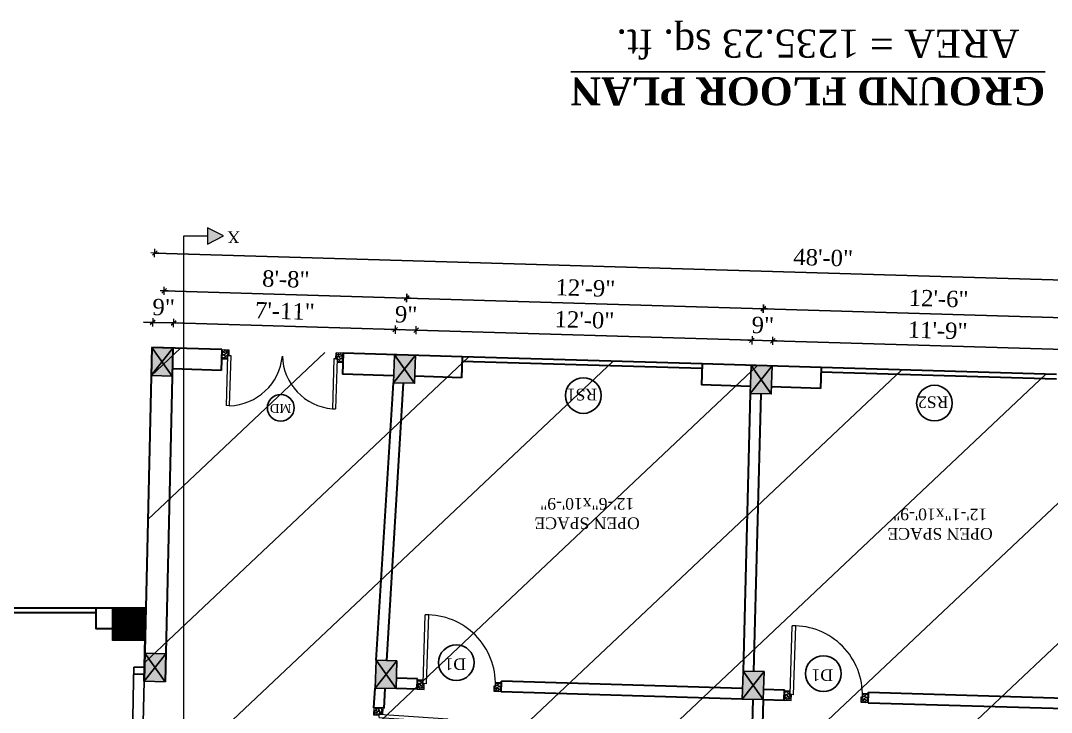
# Model space of a CAD drawing. Header units: inches. Extents: x 4069 to 291496, y -47643 to 12535.
# Drawn here: x 134116.1 to 134558, y -19871 to -19574.6 of the extents above; entities that cross this region are included whole.
import ezdxf

# ---------------------------------------------------------------- set-up
doc = ezdxf.new("R2010")
doc.units = ezdxf.units.IN
doc.header["$LTSCALE"] = 5
doc.header["$MEASUREMENT"] = 0
for name, color, linetype, lineweight in [('A-WALL', 7, 'Continuous', 9), ('Dimension', 7, 'Continuous', 18), ('DOOR', 62, 'Continuous', 0)]:
    doc.layers.add(name, color=color, linetype=linetype, lineweight=lineweight)
doc.layers.add('dim line', color=7, linetype='Continuous', lineweight=15, true_color=0xfab2b2)
doc.layers.add('TEXT', color=6, linetype='Continuous')
doc.layers.add('WALL', color=7, linetype='Continuous')
doc.styles.add('ordinary', font='times.ttf')
doc.dimstyles.new('Copy of 96', dxfattribs={"dimtxt": 7, "dimasz": 4, "dimexe": 0.5, "dimexo": 0.5, "dimgap": 3, "dimtad": 1, "dimdec": 1, "dimzin": 11, "dimdsep": 46, "dimlunit": 4, "dimtxsty": 'ordinary', "dimblk": 'OBLIQUE', "dimcen": 0.09, "dimse1": 1, "dimse2": 1, "dimclrt": 6, "dimazin": 0, "dimtfac": 1, "dimtdec": 1, "dimtix": 1, "dimtmove": 2, "dimatfit": 3, "dimldrblk": 'leader', "dimfxl": 0.5, "dimfxlon": 1, "dimtolj": 1, "dimtzin": 0, "dimarcsym": 0})

# ---------------------------------------------------------------- blocks, each defined once
blk = doc.blocks.new('C1a')
at = {"color": 1, "ltscale": 5}
for p, q in [((18657.75, 4625.76), (18648.75, 4625.76)), ((18648.75, 4625.76), (18648.82, 4613.76)), ((18657.82, 4613.76), (18657.75, 4625.76)), ((18648.82, 4613.76), (18657.82, 4613.76))]:
    blk.add_line(p, q, dxfattribs=at)
blk = doc.blocks.new('A$C27B36B59')
at = {"layer": 'DOOR'}
for p, q in [((0, 4), (0, 0)), ((2.5, 4), (0, 4)), ((0, 0), (3, 0)), ((2.5, 2.5), (2.5, 4)), ((3, 2.5), (2.5, 2.5)), ((3, 0), (3, 2.5))]:
    blk.add_line(p, q, dxfattribs=at)
for centre, radius, start, end in [((-1.4, -0.54), 4.75, 22.1411, 72.838), ((1.34, 2.09), 1.64, 45.138, 144.8948), ((2.21, 0.3), 2.49, 83.3149, 152.658), ((0.13, 0.37), 2.05, 349.4875, 93.6805), ((1.96, -0.47), 2.01, 58.7447, 166.495), ((-0.06, 0.32), 1.13, 343.542, 86.947), ((2.08, -0.4), 1.17, 38.2816, 160.1519)]:
    blk.add_arc(centre, radius, start, end, dxfattribs=at)
blk = doc.blocks.new('D2')
at = {"layer": 'DOOR'}
for p, q in [((74473.95, 24047.59), (74473.95, 24018.09)), ((74473.95, 24047.59), (74475.45, 24047.59)), ((74475.45, 24047.59), (74475.45, 24018.13))]:
    blk.add_line(p, q, dxfattribs=at)
blk.add_arc((74473.95, 24047.59), 29.5, 180, 272.9146, dxfattribs=at)
at = {"layer": 'DOOR', "xscale": -1, "rotation": 180}
blk.add_blockref('A$C27B36B59', (74441.95, 24050.09), dxfattribs=at)
at = {"layer": 'DOOR', "rotation": 180}
blk.add_blockref('A$C27B36B59', (74477.95, 24050.09), dxfattribs=at)
blk = doc.blocks.new('x-x')
at = {"ltscale": 5}
for points in [[(11364.03, -701.52), (11364.03, -694.51), (11357.15, -698.09)], [(11364.03, -1135.52), (11364.03, -1128.51), (11357.15, -1132.09)]]:
    blk.add_hatch(color=256, dxfattribs=at).paths.add_polyline_path(points)
for p, q in [((11364.03, -694.51), (11357.15, -698.09)), ((11357.15, -698.09), (11364.03, -701.52)), ((11364.03, -701.52), (11364.03, -694.51)), ((11374.13, -698.09), (11364.03, -698.09)), ((11374.13, -698.09), (11374.13, -1132.09)), ((11364.03, -1128.51), (11357.15, -1132.09)), ((11364.03, -1135.52), (11364.03, -1128.51)), ((11357.15, -1132.09), (11364.03, -1135.52)), ((11374.13, -1132.09), (11364.03, -1132.09))]:
    blk.add_line(p, q, dxfattribs=at)
at = {"layer": 'A-WALL', "color": 1, "ltscale": 5}
blk.add_line((11374.13, -1120.09), (11374.13, -1132.09), dxfattribs=at)
at = {"layer": 'TEXT', "style": 'ordinary'}
for p in [(11350.08, -700.97), (11350.08, -1134.1)]:
    blk.add_text('X', height=5, dxfattribs=at).set_placement(p)
blk = doc.blocks.new('oblique')
at = {"color": 0, "lineweight": -2}
blk.add_line((0.25, 0.25), (-0.25, -0.25), dxfattribs=at)
at = {"layer": 'dim line', "lineweight": 9}
for p, q in [((-0.4375, 0), (0.4375, 0)), ((0, 0.4375), (0, -0.4375))]:
    blk.add_line(p, q, dxfattribs=at)
blk = doc.blocks.new('*D3672')
at = {"layer": 'A-WALL', "color": 0, "lineweight": -2, "ltscale": 50, "transparency": 16777216}
blk.add_line((134177.6, -19690.39), (134281.56, -19693.5), dxfattribs=at)
at = {"layer": 'Defpoints', "color": 0, "ltscale": 50, "transparency": 16777216}
for p in [(134281.56, -19693.5), (134176.87, -19714.8), (134280.83, -19717.9)]:
    blk.add_point(p, dxfattribs=at)
at = {"layer": 'A-WALL', "color": 0, "lineweight": -2, "ltscale": 50, "transparency": 16777216, "xscale": 4, "yscale": 4, "zscale": 4}
for p, rotation in [((134177.6, -19690.39), 178.2899854281403), ((134281.56, -19693.5), 358.2899854281403)]:
    blk.add_blockref('oblique', p, dxfattribs=dict(at, rotation=rotation))
at = {"layer": 'A-WALL', "color": 6, "ltscale": 50, "transparency": 16777216, "insert": (134229.78, -19685.39), "char_height": 7, "attachment_point": 5, "rotation": 358.29, "style": 'ordinary'}
blk.add_mtext('\\A1;8\'-8"', dxfattribs=at)
blk = doc.blocks.new('_OBLIQUE')
at = {"color": 0, "linetype": 'ByBlock'}
blk.add_line((-0.5, -0.5), (0.5, 0.5), dxfattribs=at)
blk = doc.blocks.new('leader')
at = {"layer": 'Dimension'}
for p, q in [((0, -4.33), (0, 4.33)), ((-4.42, 0), (4.42, 0))]:
    blk.add_line(p, q, dxfattribs=at)
blk = doc.blocks.new('*D3673')
at = {"layer": 'A-WALL', "color": 0, "lineweight": -2, "ltscale": 50, "transparency": 16777216}
blk.add_line((134281.56, -19693.5), (134434.49, -19698.06), dxfattribs=at)
at = {"layer": 'Defpoints', "color": 0, "ltscale": 50, "transparency": 16777216}
for p in [(134434.49, -19698.06), (134280.83, -19717.9), (134433.76, -19722.46)]:
    blk.add_point(p, dxfattribs=at)
at = {"layer": 'A-WALL', "color": 0, "lineweight": -2, "ltscale": 50, "transparency": 16777216, "xscale": 4, "yscale": 4, "zscale": 4}
for p, rotation in [((134281.56, -19693.5), 178.289985428096), ((134434.49, -19698.06), 358.289985428096)]:
    blk.add_blockref('oblique', p, dxfattribs=dict(at, rotation=rotation))
at = {"layer": 'A-WALL', "color": 6, "ltscale": 50, "transparency": 16777216, "insert": (134358.22, -19689.21), "char_height": 7, "attachment_point": 5, "rotation": 358.29, "style": 'ordinary'}
blk.add_mtext('\\A1;12\'-9"', dxfattribs=at)
blk = doc.blocks.new('*D3674')
at = {"layer": 'A-WALL', "color": 0, "lineweight": -2, "ltscale": 50, "transparency": 16777216}
blk.add_line((134434.49, -19698.06), (134584.42, -19702.54), dxfattribs=at)
at = {"layer": 'Defpoints', "color": 0, "ltscale": 50, "transparency": 16777216}
for p in [(134584.42, -19702.54), (134433.76, -19722.46), (134583.69, -19726.94)]:
    blk.add_point(p, dxfattribs=at)
at = {"layer": 'A-WALL', "color": 0, "lineweight": -2, "ltscale": 50, "transparency": 16777216, "xscale": 4, "yscale": 4, "zscale": 4}
for p, rotation in [((134434.49, -19698.06), 178.289985428096), ((134584.42, -19702.54), 358.289985428096)]:
    blk.add_blockref('oblique', p, dxfattribs=dict(at, rotation=rotation))
at = {"layer": 'A-WALL', "color": 6, "ltscale": 50, "transparency": 16777216, "insert": (134509.65, -19693.74), "char_height": 7, "attachment_point": 5, "rotation": 358.29, "style": 'ordinary'}
blk.add_mtext('\\A1;12\'-6"', dxfattribs=at)
blk = doc.blocks.new('*D3536')
at = {"layer": 'A-WALL', "color": 0, "lineweight": -2, "ltscale": 50, "transparency": 16777216}
blk.add_line((134173.58, -19674.22), (134746.33, -19691.31), dxfattribs=at)
at = {"layer": 'Defpoints', "color": 0, "ltscale": 50, "transparency": 16777216}
for p in [(134746.33, -19691.31), (134172.38, -19714.66), (134745.12, -19731.76)]:
    blk.add_point(p, dxfattribs=at)
at = {"layer": 'A-WALL', "color": 0, "lineweight": -2, "ltscale": 50, "transparency": 16777216, "xscale": 4, "yscale": 4, "zscale": 4}
for p, rotation in [((134173.58, -19674.22), 178.289985428096), ((134746.33, -19691.31), 358.289985428096)]:
    blk.add_blockref('oblique', p, dxfattribs=dict(at, rotation=rotation))
at = {"layer": 'A-WALL', "color": 6, "ltscale": 50, "transparency": 16777216, "insert": (134460.15, -19676.21), "char_height": 7, "attachment_point": 5, "rotation": 358.29, "style": 'ordinary'}
blk.add_mtext('\\A1;48\'-0"', dxfattribs=at)
blk = doc.blocks.new('*D3681')
at = {"layer": 'A-WALL', "color": 0, "lineweight": -2, "ltscale": 50, "transparency": 16777216}
blk.add_line((134566.57, -20070.01), (134683.06, -19878.4), dxfattribs=at)
at = {"layer": 'Defpoints', "color": 0, "ltscale": 50, "transparency": 16777216}
for p in [(134663.28, -19866.38), (134683.06, -19878.4), (134546.78, -20057.99)]:
    blk.add_point(p, dxfattribs=at)
at = {"layer": 'A-WALL', "color": 0, "lineweight": -2, "ltscale": 50, "transparency": 16777216, "xscale": 4, "yscale": 4, "zscale": 4}
for p, rotation in [((134683.06, -19878.4), 58.70147092241123), ((134566.57, -20070.01), 238.7014709224112)]:
    blk.add_blockref('oblique', p, dxfattribs=dict(at, rotation=rotation))
at = {"layer": 'A-WALL', "color": 6, "ltscale": 50, "transparency": 16777216, "insert": (134619.21, -19970.8), "char_height": 7, "attachment_point": 5, "rotation": 58.7015, "style": 'ordinary'}
blk.add_mtext('\\A1;18\'-8"', dxfattribs=at)
blk = doc.blocks.new('*D3537')
at = {"layer": 'A-WALL', "color": 0, "lineweight": -2, "ltscale": 50, "transparency": 16777216}
blk.add_line((134778.9, -19752.29), (134576.97, -20084.42), dxfattribs=at)
at = {"layer": 'Defpoints', "color": 0, "ltscale": 50, "transparency": 16777216}
for p in [(134745.12, -19731.76), (134543.2, -20063.88), (134576.97, -20084.42)]:
    blk.add_point(p, dxfattribs=at)
at = {"layer": 'A-WALL', "color": 0, "lineweight": -2, "ltscale": 50, "transparency": 16777216, "xscale": 4, "yscale": 4, "zscale": 4}
for p, rotation in [((134778.9, -19752.29), 58.70147092240746), ((134576.97, -20084.42), 238.7014709224074)]:
    blk.add_blockref('oblique', p, dxfattribs=dict(at, rotation=rotation))
at = {"layer": 'A-WALL', "color": 6, "ltscale": 50, "transparency": 16777216, "insert": (134672.33, -19914.95), "char_height": 7, "attachment_point": 5, "rotation": 58.7015, "style": 'ordinary'}
blk.add_mtext('\\A1;32\'-5"', dxfattribs=at)
blk = doc.blocks.new('*D3542')
at = {"layer": 'A-WALL', "color": 0, "lineweight": -2, "ltscale": 50, "transparency": 16777216}
blk.add_line((134579.52, -19716.05), (134438.58, -19711.84), dxfattribs=at)
at = {"layer": 'Defpoints', "color": 0, "ltscale": 50, "transparency": 16777216}
for p in [(134438.58, -19711.84), (134438.26, -19722.6), (134579.2, -19726.81)]:
    blk.add_point(p, dxfattribs=at)
at = {"layer": 'A-WALL', "color": 0, "lineweight": -2, "ltscale": 50, "transparency": 16777216, "xscale": 4, "yscale": 4, "zscale": 4}
for p, rotation in [((134438.58, -19711.84), 178.289985428096), ((134579.52, -19716.05), 358.289985428096)]:
    blk.add_blockref('oblique', p, dxfattribs=dict(at, rotation=rotation))
at = {"layer": 'A-WALL', "color": 6, "ltscale": 50, "transparency": 16777216, "insert": (134509.24, -19707.38), "char_height": 7, "attachment_point": 5, "rotation": 358.29, "style": 'ordinary'}
blk.add_mtext('\\A1;11\'-9"', dxfattribs=at)
blk = doc.blocks.new('*D3543')
at = {"layer": 'A-WALL', "color": 0, "lineweight": -2, "ltscale": 50, "transparency": 16777216}
for p, q in [((134429.58, -19711.58), (134425.58, -19711.46)), ((134438.58, -19711.84), (134429.58, -19711.58)), ((134438.58, -19711.84), (134442.58, -19711.96))]:
    blk.add_line(p, q, dxfattribs=at)
at = {"layer": 'Defpoints', "color": 0, "ltscale": 50, "transparency": 16777216}
for p in [(134429.58, -19711.58), (134429.26, -19722.33), (134438.26, -19722.6)]:
    blk.add_point(p, dxfattribs=at)
at = {"layer": 'A-WALL', "color": 0, "lineweight": -2, "ltscale": 50, "transparency": 16777216, "xscale": 4, "yscale": 4, "zscale": 4}
for p, rotation in [((134429.58, -19711.58), 358.289985428096), ((134438.58, -19711.84), 178.289985428096)]:
    blk.add_blockref('oblique', p, dxfattribs=dict(at, rotation=rotation))
at = {"layer": 'A-WALL', "color": 6, "ltscale": 50, "transparency": 16777216, "insert": (134434.28, -19705.14), "char_height": 7, "attachment_point": 5, "rotation": 358.29, "style": 'ordinary'}
blk.add_mtext('\\A1;9"', dxfattribs=at)
blk = doc.blocks.new('*D3544')
at = {"layer": 'A-WALL', "color": 0, "lineweight": -2, "ltscale": 50, "transparency": 16777216}
blk.add_line((134429.58, -19711.58), (134285.65, -19707.28), dxfattribs=at)
at = {"layer": 'Defpoints', "color": 0, "ltscale": 50, "transparency": 16777216}
for p in [(134285.65, -19707.28), (134285.33, -19718.03), (134429.26, -19722.33)]:
    blk.add_point(p, dxfattribs=at)
at = {"layer": 'A-WALL', "color": 0, "lineweight": -2, "ltscale": 50, "transparency": 16777216, "xscale": 4, "yscale": 4, "zscale": 4}
for p, rotation in [((134285.65, -19707.28), 178.289985428096), ((134429.58, -19711.58), 358.289985428096)]:
    blk.add_blockref('oblique', p, dxfattribs=dict(at, rotation=rotation))
at = {"layer": 'A-WALL', "color": 6, "ltscale": 50, "transparency": 16777216, "insert": (134357.81, -19702.87), "char_height": 7, "attachment_point": 5, "rotation": 358.29, "style": 'ordinary'}
blk.add_mtext('\\A1;12\'-0"', dxfattribs=at)
blk = doc.blocks.new('*D3545')
at = {"layer": 'A-WALL', "color": 0, "lineweight": -2, "ltscale": 50, "transparency": 16777216}
for p, q in [((134276.65, -19707.01), (134272.65, -19706.89)), ((134285.65, -19707.28), (134276.65, -19707.01)), ((134285.65, -19707.28), (134289.65, -19707.4))]:
    blk.add_line(p, q, dxfattribs=at)
at = {"layer": 'Defpoints', "color": 0, "ltscale": 50, "transparency": 16777216}
for p in [(134276.65, -19707.01), (134276.33, -19717.76), (134285.33, -19718.03)]:
    blk.add_point(p, dxfattribs=at)
at = {"layer": 'A-WALL', "color": 0, "lineweight": -2, "ltscale": 50, "transparency": 16777216, "xscale": 4, "yscale": 4, "zscale": 4}
for p, rotation in [((134276.65, -19707.01), 358.289985428096), ((134285.65, -19707.28), 178.289985428096)]:
    blk.add_blockref('oblique', p, dxfattribs=dict(at, rotation=rotation))
at = {"layer": 'A-WALL', "color": 6, "ltscale": 50, "transparency": 16777216, "insert": (134281.35, -19700.58), "char_height": 7, "attachment_point": 5, "rotation": 358.29, "style": 'ordinary'}
blk.add_mtext('\\A1;9"', dxfattribs=at)
blk = doc.blocks.new('*D3546')
at = {"layer": 'A-WALL', "color": 0, "lineweight": -2, "ltscale": 50, "transparency": 16777216}
blk.add_line((134276.65, -19707.01), (134181.69, -19704.18), dxfattribs=at)
at = {"layer": 'Defpoints', "color": 0, "ltscale": 50, "transparency": 16777216}
for p in [(134181.69, -19704.18), (134181.37, -19714.93), (134276.33, -19717.76)]:
    blk.add_point(p, dxfattribs=at)
at = {"layer": 'A-WALL', "color": 0, "lineweight": -2, "ltscale": 50, "transparency": 16777216, "xscale": 4, "yscale": 4, "zscale": 4}
for p, rotation in [((134181.69, -19704.18), 178.289985428096), ((134276.65, -19707.01), 358.289985428096)]:
    blk.add_blockref('oblique', p, dxfattribs=dict(at, rotation=rotation))
at = {"layer": 'A-WALL', "color": 6, "ltscale": 50, "transparency": 16777216, "insert": (134229.37, -19699.03), "char_height": 7, "attachment_point": 5, "rotation": 358.29, "style": 'ordinary'}
blk.add_mtext('\\A1;7\'-11"', dxfattribs=at)
blk = doc.blocks.new('*D3693')
at = {"layer": 'A-WALL', "color": 0, "lineweight": -2, "ltscale": 50, "transparency": 16777216}
for p, q in [((134172.7, -19703.91), (134168.7, -19703.79)), ((134181.69, -19704.18), (134172.7, -19703.91)), ((134181.69, -19704.18), (134185.69, -19704.29))]:
    blk.add_line(p, q, dxfattribs=at)
at = {"layer": 'Defpoints', "color": 0, "ltscale": 50, "transparency": 16777216}
for p in [(134172.7, -19703.91), (134172.38, -19714.66), (134181.37, -19714.93)]:
    blk.add_point(p, dxfattribs=at)
at = {"layer": 'A-WALL', "color": 0, "lineweight": -2, "ltscale": 50, "transparency": 16777216, "xscale": 4, "yscale": 4, "zscale": 4}
for p, rotation in [((134172.7, -19703.91), 358.289985428096), ((134181.69, -19704.18), 178.289985428096)]:
    blk.add_blockref('oblique', p, dxfattribs=dict(at, rotation=rotation))
at = {"layer": 'A-WALL', "color": 6, "ltscale": 50, "transparency": 16777216, "insert": (134177.39, -19697.47), "char_height": 7, "attachment_point": 5, "rotation": 358.29, "style": 'ordinary'}
blk.add_mtext('\\A1;9"', dxfattribs=at)

msp = doc.modelspace()

# ---------------------------------------------------------------- hatches: boundary and pattern name
at = {"layer": 'A-WALL', "ltscale": 5}
h = msp.add_hatch(dxfattribs=at)
h.set_pattern_fill('ANSI31', color=256, angle=180)
h.set_pattern_definition([(225, (158701.09888, -18336.53164), (0.08838834765, -0.08838834765), [])])
h.paths.add_polyline_path([(134169.39975, -19840.25278), (134169.39975, -19826.25278), (134155.39975, -19826.25278), (134155.39975, -19840.25278)])
at = {"layer": 'WALL', "linetype": 'ByBlock', "ltscale": 5, "true_color": 0xf8991e}
h = msp.add_hatch(dxfattribs=at)
h.set_pattern_fill('ANSI31', color=30, scale=350, angle=178.2899854)
h.set_pattern_definition([(223.29, (141109.413, -22507.965), (29.999, -31.8453), [])])
h.paths.add_polyline_path([(134745.12101, -19731.75985), (134543.19912, -20063.88222), (134164.36791, -20052.5725), (134172.19714, -19720.65831), (134172.37619, -19714.66098)])
h = msp.add_hatch(color=30, dxfattribs=at)
h.dxf.hatch_style = 1
h.paths.add_polyline_path([(134172.37619, -19714.66098), (134176.73211, -19720.7937), (134181.37235, -19714.92956)])
h.paths.add_polyline_path([(134172.37619, -19714.66098), (134172.09187, -19726.65784), (134176.73211, -19720.7937)])
h.paths.add_polyline_path([(134172.09187, -19726.65784), (134181.08803, -19726.92642), (134176.73211, -19720.7937)])
h.paths.add_polyline_path([(134176.73211, -19720.7937), (134181.08803, -19726.92642), (134181.37235, -19714.92956)])
h = msp.add_hatch(color=30, dxfattribs=at)
h.dxf.hatch_style = 1
h.paths.add_polyline_path([(134280.64891, -19723.89606), (134285.32595, -19718.03302), (134276.32996, -19717.76445)])
h.paths.add_polyline_path([(134276.32996, -19717.76445), (134275.97187, -19729.7591), (134280.64891, -19723.89606)])
h.paths.add_polyline_path([(134280.64891, -19723.89606), (134275.97187, -19729.7591), (134284.96786, -19730.02767)])
h.paths.add_polyline_path([(134284.96786, -19730.02767), (134285.32595, -19718.03302), (134280.64891, -19723.89606)])
h = msp.add_hatch(color=30, dxfattribs=at)
h.dxf.hatch_style = 1
h.paths.add_polyline_path([(134433.58077, -19728.46172), (134438.25781, -19722.59868), (134429.26182, -19722.33011)])
h.paths.add_polyline_path([(134429.26182, -19722.33011), (134428.90373, -19734.32477), (134433.58077, -19728.46172)])
h.paths.add_polyline_path([(134433.58077, -19728.46172), (134428.90373, -19734.32477), (134437.89972, -19734.59334)])
h.paths.add_polyline_path([(134437.89972, -19734.59334), (134438.25781, -19722.59868), (134433.58077, -19728.46172)])
h = msp.add_hatch(color=30, dxfattribs=at)
h.dxf.hatch_style = 1
h.paths.add_polyline_path([(134169.27239, -19845.62669), (134173.62831, -19851.7594), (134178.26855, -19845.89526)])
h.paths.add_polyline_path([(134169.27239, -19845.62669), (134168.98807, -19857.62355), (134173.62831, -19851.7594)])
h.paths.add_polyline_path([(134168.98807, -19857.62355), (134177.98423, -19857.89212), (134173.62831, -19851.7594)])
h.paths.add_polyline_path([(134173.62831, -19851.7594), (134177.98423, -19857.89212), (134178.26855, -19845.89526)])
h = msp.add_hatch(color=30, dxfattribs=at)
h.dxf.hatch_style = 1
h.paths.add_polyline_path([(134272.75482, -19854.71875), (134277.43186, -19848.85571), (134268.43587, -19848.58714)])
h.paths.add_polyline_path([(134268.43587, -19848.58714), (134268.07777, -19860.5818), (134272.75482, -19854.71875)])
h.paths.add_polyline_path([(134272.75482, -19854.71875), (134268.07777, -19860.5818), (134277.07377, -19860.85036)])
h.paths.add_polyline_path([(134277.07377, -19860.85036), (134277.43186, -19848.85571), (134272.75482, -19854.71875)])
h = msp.add_hatch(color=30, dxfattribs=at)
h.dxf.hatch_style = 1
h.paths.add_polyline_path([(134430.10496, -19859.41632), (134434.782, -19853.55328), (134425.78601, -19853.28471)])
h.paths.add_polyline_path([(134425.78601, -19853.28471), (134425.42791, -19865.27937), (134430.10496, -19859.41632)])
h.paths.add_polyline_path([(134430.10496, -19859.41632), (134425.42791, -19865.27937), (134434.42391, -19865.54793)])
h.paths.add_polyline_path([(134434.42391, -19865.54793), (134434.782, -19853.55328), (134430.10496, -19859.41632)])

# ---------------------------------------------------------------- linework, layer by layer
at = {"color": 1, "ltscale": 5}
for p, q in [((134181.37235, -19714.92956), (134172.09187, -19726.65784)), ((134172.37619, -19714.66098), (134181.08803, -19726.92642)), ((134276.32996, -19717.76445), (134284.96786, -19730.02767)), ((134285.32595, -19718.03302), (134275.97187, -19729.7591)), ((134438.25781, -19722.59868), (134428.90373, -19734.32477)), ((134429.26182, -19722.33011), (134437.89972, -19734.59334)), ((134168.98807, -19857.62355), (134178.26855, -19845.89526)), ((134169.27239, -19845.62669), (134177.98423, -19857.89212)), ((134277.43186, -19848.85571), (134268.07777, -19860.5818)), ((134268.43587, -19848.58714), (134277.07377, -19860.85036)), ((134434.782, -19853.55328), (134425.42791, -19865.27937)), ((134425.78601, -19853.28471), (134434.42391, -19865.54793))]:
    msp.add_line(p, q, dxfattribs=at)
at = {"layer": 'A-WALL', "lineweight": 30}
for p, q in [((134172.37619, -19714.66098), (134169.73154, -19826.25278)), ((134202.36283, -19715.55621), (134172.37619, -19714.66098)), ((134181.37235, -19714.92956), (134177.98423, -19857.89212)), ((134202.36283, -19715.55621), (134202.09426, -19724.55221)), ((134254.33967, -19717.10794), (134254.0711, -19726.10394)), ((134305.31696, -19718.62983), (134254.33967, -19717.10794)), ((134305.31696, -19718.62983), (134305.04839, -19727.62582)), ((134408.21141, -19723.70256), (134305.25728, -19720.62894)), ((134408.27109, -19721.70345), (134305.31696, -19718.62983)), ((134408.27109, -19721.70345), (134408.00252, -19730.69944)), ((134459.24838, -19723.22534), (134408.27109, -19721.70345)), ((134202.09426, -19724.55221), (134181.16043, -19723.87152)), ((134276.06139, -19726.76044), (134254.0711, -19726.10394)), ((134459.24838, -19723.22534), (134458.97981, -19732.22133)), ((134560.14372, -19728.23838), (134459.1887, -19725.22445)), ((134560.2034, -19726.23927), (134459.24838, -19723.22534)), ((134268.43587, -19848.58714), (134275.97187, -19729.7591)), ((134273.11638, -19848.72687), (134280.28735, -19729.88794)), ((134305.04839, -19727.62582), (134285.05738, -19727.02901)), ((134428.99325, -19731.3261), (134408.00252, -19730.69944)), ((134428.90376, -19734.32477), (134425.78601, -19853.28471)), ((134433.42158, -19734.45965), (134430.26415, -19853.4184)), ((134458.97981, -19732.22133), (134437.98925, -19731.59467)), ((133802.93592, -19826.25278), (134169.73154, -19826.25278)), ((134052.29432, -19828.25278), (134148.29432, -19828.25278)), ((134148.29432, -19826.25278), (134148.29432, -19835.25278)), ((134168.98807, -19857.62355), (134169.73154, -19826.25278)), ((134169.73154, -19826.25278), (134168.98807, -19857.62355)), ((134155.39975, -19835.25278), (134148.29432, -19835.25278)), ((134286.20404, -19856.62094), (134277.20805, -19856.35237)), ((134286.06976, -19861.11893), (134286.20404, -19856.62094)), ((134322.05373, -19862.19321), (134322.18801, -19857.69521)), ((134425.58202, -19860.78196), (134322.18801, -19857.69521)), ((134267.50702, -19869.06854), (134268.07777, -19860.5818)), ((134271.88104, -19869.19913), (134272.39325, -19860.71063)), ((134286.06976, -19861.11893), (134277.07377, -19860.85036)), ((134425.44774, -19865.27996), (134322.05373, -19862.19321)), ((134434.55819, -19861.04994), (134443.55418, -19861.31851)), ((134443.4199, -19865.8165), (134443.55418, -19861.31851)), ((134479.40387, -19866.89078), (134479.53815, -19862.39278)), ((134479.53815, -19862.39278), (134575.06205, -19865.24458)), ((134429.9254, -19865.43191), (134428.55885, -19918.41472)), ((134434.42391, -19865.54793), (134433.05735, -19918.53075)), ((134434.42391, -19865.54793), (134443.4199, -19865.8165)), ((134479.40387, -19866.89078), (134574.92777, -19869.74257)), ((134271.88104, -19869.19913), (134267.50702, -19869.06854))]:
    msp.add_line(p, q, dxfattribs=at)
at = {"layer": 'A-WALL', "ltscale": 5}
msp.add_lwpolyline([(134169.39975, -19840.25278), (134155.39975, -19840.25278), (134155.39975, -19826.25278), (134169.39975, -19826.25278)], close=True, dxfattribs=at)
at = {"layer": 'DOOR', "ltscale": 0.5}
for p, q in [((134205.28988, -19718.04467), (134205.36149, -19715.64574)), ((134251.26939, -19719.41735), (134251.34101, -19717.01842)), ((134254.33967, -19717.10794), (134251.34101, -19717.01842)), ((134202.24347, -19719.55443), (134204.6424, -19719.62605)), ((134204.78711, -19718.1297), (134204.14698, -19739.57172)), ((134204.78711, -19718.1297), (134206.18649, -19718.17148)), ((134206.18649, -19718.17148), (134205.54636, -19739.61349)), ((134250.36681, -19719.49045), (134249.72667, -19740.93246)), ((134251.76618, -19719.53223), (134250.36681, -19719.49045)), ((134251.76618, -19719.53223), (134251.12605, -19740.97424)), ((134254.22031, -19721.10616), (134251.82138, -19721.03454)), ((134205.54636, -19739.61349), (134204.14698, -19739.57172)), ((134249.72667, -19740.93246), (134251.12605, -19740.97424))]:
    msp.add_line(p, q, dxfattribs=at)
for centre, start, end in [((134205.00638, -19716.2409), 271.3234737, 354.8703767), ((134251.65999, -19717.63371), 181.7095941, 265.2564972)]:
    msp.add_arc(centre, 23.37883, start, end, dxfattribs=at)
at = {"layer": 'TEXT'}
for centre, radius in [((134357.31328, -19735.26374), 7.64038), ((134507.85574, -19738.51084), 7.64038), ((134227.59527, -19740.53326), 5.73028), ((134302.89173, -19849.69622), 7.64038), ((134460.24187, -19854.39379), 7.64038)]:
    msp.add_circle(centre, radius, dxfattribs=at)
at = {"layer": 'WALL', "color": 2, "linetype": 'ByBlock'}
for p, q in [((134164.48681, -19857.62355), (134164.629, -19851.62355)), ((134169.05917, -19854.62355), (134164.55791, -19854.62355)), ((134169.13027, -19851.62355), (134164.61601, -19851.62355)), ((134164.48933, -19857.51693), (134163.49188, -19908.62355)), ((134168.98807, -19857.62355), (134167.9927, -19899.62355))]:
    msp.add_line(p, q, dxfattribs=at)
at = {"layer": 'WALL', "color": 2, "linetype": 'ByBlock', "ltscale": 5}
for points in [[(134181.08803, -19726.92642), (134181.37235, -19714.92956), (134172.37619, -19714.66098), (134172.09187, -19726.65784)], [(134285.32595, -19718.03302), (134276.32996, -19717.76445), (134275.97187, -19729.7591), (134284.96786, -19730.02767)], [(134438.25781, -19722.59868), (134429.26182, -19722.33011), (134428.90373, -19734.32477), (134437.89972, -19734.59334)], [(134177.98423, -19857.89212), (134178.26855, -19845.89526), (134169.27239, -19845.62669), (134168.98807, -19857.62355)], [(134277.43186, -19848.85571), (134268.43587, -19848.58714), (134268.07777, -19860.5818), (134277.07377, -19860.85036)], [(134434.782, -19853.55328), (134425.78601, -19853.28471), (134425.42791, -19865.27937), (134434.42391, -19865.54793)]]:
    msp.add_lwpolyline(points, close=True, dxfattribs=at)

# ---------------------------------------------------------------- block references
at = {"layer": 'A-WALL', "color": 1, "rotation": 180}
msp.add_blockref('x-x', (145560.20809, -20798.97655), dxfattribs=at)
at = {"layer": 'DOOR', "xscale": -1, "rotation": 178.2899854281413}
msp.add_blockref('A$C27B36B59', (134202.36283, -19715.55621), dxfattribs=at)
at = {"layer": 'DOOR', "rotation": 178.2899854281413}
msp.add_blockref('A$C27B36B59', (134254.33967, -19717.10794), dxfattribs=at)
at = {"layer": 'WALL', "color": 2, "linetype": 'ByBlock', "ltscale": 5}
for p, rotation in [((152959.5653, -15659.72363), 178.2899854281413), ((152956.4615, -15790.68933), 178.2899854281578)]:
    msp.add_blockref('C1a', p, dxfattribs=dict(at, rotation=rotation))
at = {"layer": 'WALL', "color": 2, "linetype": 'ByBlock'}
for p, rotation in [((209448.53051, 1955.76539), 178.2899854281413), ((209605.88065, 1951.06782), 178.2899854281413), ((153265.8279, -95792.94982), 86.1524916298357)]:
    msp.add_blockref('D2', p, dxfattribs=dict(at, rotation=rotation))

# ---------------------------------------------------------------- texts
at = {"layer": 'TEXT', "style": 'ordinary'}
for s, height, p in [('RS1', 5, (134363.2457, -19732.37536)), ('MD', 3.75, (134232.09389, -19738.93218)), ('RS2', 5, (134513.78816, -19735.62246)), ('D1', 5, (134307.04532, -19847.89424)), ('D1', 5, (134464.39546, -19852.59181))]:
    msp.add_text(s, height=height, rotation=180, dxfattribs=at).set_placement(p)
at = {"layer": 'TEXT', "char_height": 12, "width": 219.8150831, "attachment_point": 8, "rotation": 180, "style": 'ordinary'}
for s, insert in [('AREA = 1235.23 sq. ft.', (134457.90818, -19574.63095)), ('{\\fTimes New Roman|b1|i0|c0|p18;\\LGROUND FLOOR PLAN}', (134453.60165, -19598.75393))]:
    msp.add_mtext(s, dxfattribs=dict(at, insert=insert))
at = {"layer": 'TEXT', "char_height": 5, "attachment_point": 8, "rotation": 180, "style": 'ordinary'}
for s, insert in [('OPEN SPACE\\P12\'-6"x10\'-9"', (134358.96285, -19779.08943)), ('OPEN SPACE\\P12\'-1"x10\'-9"', (134510.28583, -19783.60706))]:
    msp.add_mtext_dynamic_manual_height_columns(s, width=101.5687276, gutter_width=1720.71691, heights=[0], dxfattribs=dict(at, insert=insert))

# ---------------------------------------------------------------- dimensions: what is measured, and where the dimension line sits
at = {"layer": 'A-WALL', "ltscale": 50}
dim = msp.add_linear_dim(base=(134746.32847, -19691.31459), p1=(134172.37619, -19714.66098), p2=(134745.12101, -19731.75985), angle=178.2899854, text='48\'-0"', dimstyle='Copy of 96', override={"dimdec": 0, "dimblk": 'oblique', "dimtdec": 0, "dimarcsym": 1}, dxfattribs=at)
dim.commit()
dim.dimension.update_dxf_attribs({"geometry": '*D3536', "text_midpoint": (134460.15184, -19676.20752)})
for p1, p2, distance, picture, middle in [((134176.87427, -19714.79527), (134280.82796, -19717.89873), 24.41333, '*D3672', (134229.7754, -19685.3869)), ((134745.12101, -19731.75985), (134543.19912, -20063.88222), 39.52759, '*D3537', (134672.32948, -19914.94731)), ((134546.78354, -20057.98655), (134663.27693, -19866.3775), -23.15088, '*D3681', (134619.2062, -19970.80065))]:
    dim = msp.add_aligned_dim(p1=p1, p2=p2, distance=distance, dimstyle='Copy of 96', override={"dimdec": 0, "dimblk": 'oblique', "dimtdec": 0, "dimarcsym": 1}, dxfattribs=at)
    dim.commit()
    dim.dimension.update_dxf_attribs({"geometry": picture, "text_midpoint": middle})
for base, p1, p2, picture, middle in [((134434.48834, -19698.06194), (134280.82796, -19717.89873), (134433.75982, -19722.4644), '*D3673', (134358.21848, -19689.21138)), ((134584.42153, -19702.53808), (134433.75982, -19722.4644), (134583.69302, -19726.94054), '*D3674', (134509.65071, -19693.74237)), ((134172.69725, -19703.90679), (134181.37235, -19714.92956), (134172.37619, -19714.66098), '*D3693', (134177.3914, -19697.47335)), ((134181.69341, -19704.17536), (134276.32996, -19717.76445), (134181.37235, -19714.92956), '*D3546', (134229.36829, -19699.02508)), ((134276.65102, -19707.01025), (134285.32595, -19718.03302), (134276.32996, -19717.76445), '*D3545', (134281.34509, -19700.57681)), ((134285.64701, -19707.27882), (134429.26182, -19722.33011), (134285.32595, -19718.03302), '*D3544', (134357.81072, -19702.86973)), ((134429.58288, -19711.57592), (134438.25781, -19722.59868), (134429.26182, -19722.33011), '*D3543', (134434.27695, -19705.14247)), ((134438.57887, -19711.84449), (134579.19502, -19726.80626), (134438.25781, -19722.59868), '*D3542', (134509.24355, -19707.38054))]:
    dim = msp.add_linear_dim(base=base, p1=p1, p2=p2, angle=178.2899854, dimstyle='Copy of 96', override={"dimdec": 0, "dimblk": 'oblique', "dimtdec": 0, "dimarcsym": 1}, dxfattribs=at)
    dim.commit()
    dim.dimension.update_dxf_attribs({"geometry": picture, "text_midpoint": middle})

doc.saveas('drawing.dxf')
